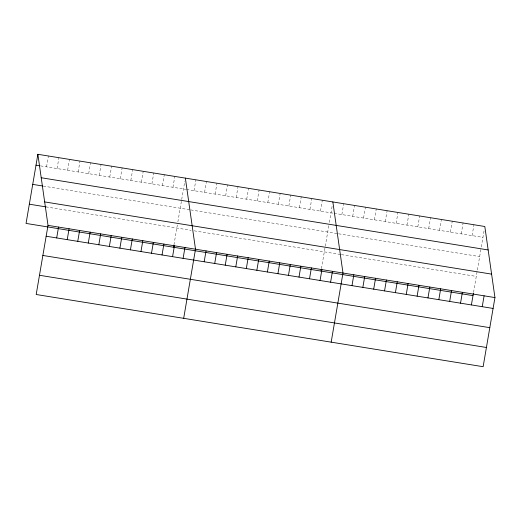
<?xml version="1.0" encoding="UTF-8"?>
<svg xmlns="http://www.w3.org/2000/svg" width="521" height="521" viewBox="0 0 521 521"><rect width="100%" height="100%" fill="white"/><g stroke="black" fill="none" stroke-linecap="round" stroke-linejoin="round"><path stroke-width="0.39" stroke-dasharray="2.6 1.95" d="M46.545 166.857L48.401 155.994M57.082 168.557L58.938 157.694M67.613 170.256L69.475 159.4M78.15 171.963L80.006 161.1M88.687 173.662L90.543 162.799M99.218 175.362L101.081 164.506M109.755 177.068L111.611 166.206M120.292 178.768L122.148 167.905M130.823 180.474L132.686 169.612M141.36 182.174L143.216 171.311M151.898 183.874L153.754 173.011M162.428 185.58L164.291 174.717M172.965 187.28L174.822 176.417M173.949 244.85L177.348 224.974M177.869 221.926L184.825 181.223M194.033 190.686L195.896 179.823M204.571 192.386L206.427 181.523M215.108 194.086L216.964 183.223M225.645 195.792L227.501 184.929M236.176 197.492L238.032 186.629M246.713 199.191L248.569 188.328M257.25 200.898L259.106 190.035M267.781 202.597L269.637 191.735M278.318 204.297L280.174 193.441M288.855 206.003L290.711 195.141M299.386 207.703L301.242 196.84M309.923 209.403L311.779 198.547M320.461 211.109L322.317 200.246M321.444 268.673L329.077 224.023M329.35 222.421L332.183 205.828M341.848 214.561L343.704 203.704M352.704 216.319L354.56 205.456M363.554 218.071L365.41 207.208M374.41 219.823L376.266 208.96M385.266 221.575L387.123 210.718M396.116 223.333L397.972 212.47M406.973 225.085L408.829 214.222M417.829 226.837L419.685 215.974M428.679 228.589L430.541 217.732M439.535 230.347L441.391 219.484M450.391 232.099L452.248 221.236M461.248 233.851L463.104 222.988M472.098 235.609L473.954 224.746M473.543 292.424L481.033 248.576M481.313 246.974L484.283 229.598M40.527 165.88L185.756 189.344M186.511 189.468L333.316 213.187M334.091 213.31L482.954 237.361M43.256 186.082L189.996 209.794M190.751 209.911L337.784 233.668M338.559 233.792L479.665 256.586M45.894 206.87L191.129 230.334M194.138 230.816L340.604 254.482M341.379 254.606L476.279 276.404"/><path stroke-width="0.78" d="M37.87 154.294L48.01 225.372L36.19 294.502L483.13 366.706L494.95 297.576L484.81 226.498L37.87 154.294L26.05 223.424L472.99 295.628M56.685 237.934L58.541 227.071M67.222 239.634L69.078 228.771M77.753 241.34L79.615 230.477M88.29 243.04L90.146 232.177M98.827 244.74L100.683 233.877M109.358 246.446L111.22 235.583M119.895 248.146L121.751 237.283M130.432 249.846L132.288 238.983M140.963 251.552L142.826 240.689M151.5 253.252L153.356 242.389M162.038 254.951L163.894 244.095M173.539 247.254L173.812 245.651M172.575 256.658L174.431 245.795M183.105 258.357L184.962 247.495M183.679 318.331L195.499 249.201L185.359 178.117M204.18 261.763L206.036 250.901M214.711 263.463L216.567 252.6M225.248 265.163L227.104 254.307M235.785 266.869L237.641 256.006M246.316 268.569L248.172 257.706M256.853 270.269L258.709 259.412M267.39 271.975L269.246 261.112M277.921 273.675L279.777 262.812M288.458 275.375L290.314 264.518M298.995 277.081L300.851 266.218M309.526 278.781L311.382 267.918M321.034 271.083L321.307 269.481M320.063 280.487L321.919 269.624M330.601 282.187L332.457 271.324M331.174 342.16L342.987 273.024L332.847 201.946M351.988 285.638L353.844 274.782M362.844 287.397L364.7 276.534M373.694 289.148L375.55 278.286M384.55 290.9L386.406 280.038M395.406 292.659L397.262 281.796M406.256 294.411L408.112 283.548M417.113 296.162L418.969 285.3M427.969 297.914L429.825 287.051M438.819 299.673L440.681 288.81M449.675 301.425L451.531 290.562M460.531 303.176L462.387 292.314M471.388 304.928L473.407 293.225M482.238 306.687L484.094 295.824M36.008 165.15L39.772 165.763M41.211 177.746L488.157 249.956M32.725 184.382L42.507 185.964M44.663 201.914L491.603 274.118M29.339 204.193L45.894 206.87M48.01 225.372L494.95 297.576M46.148 236.234L493.094 308.439M42.865 255.459L489.805 327.67M39.479 275.27L486.419 347.481"/></g></svg>
